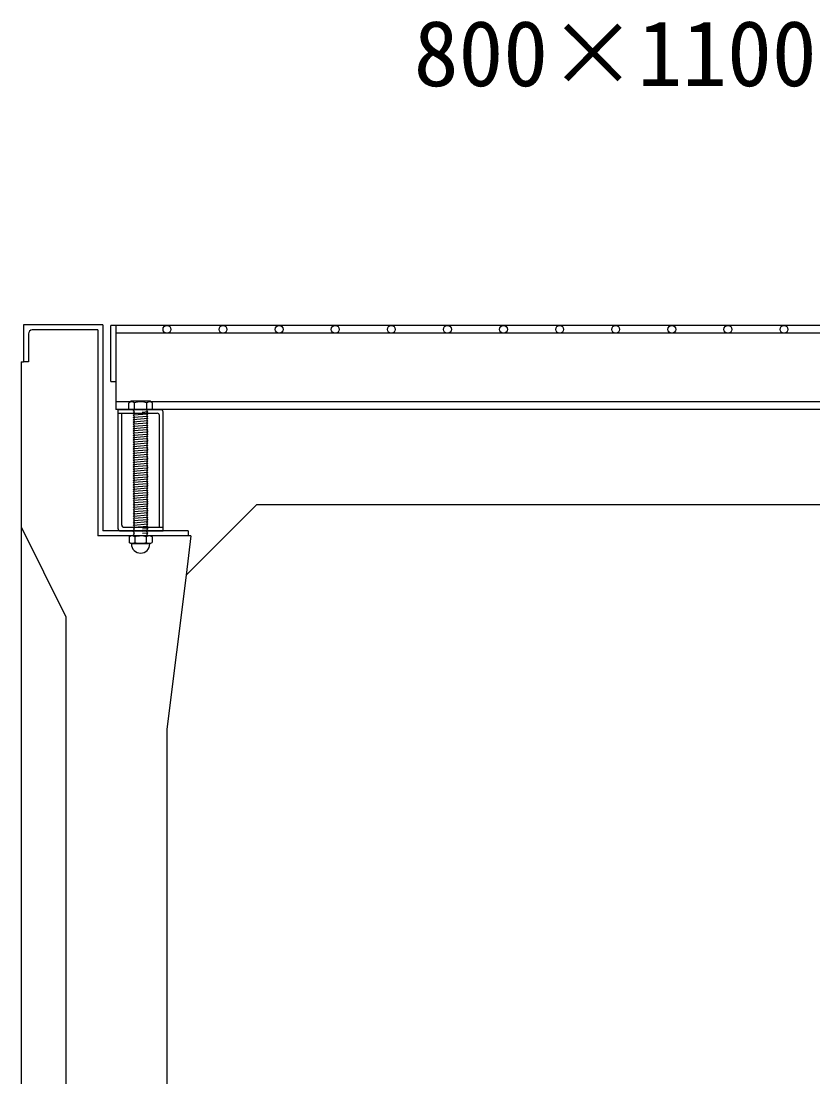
# Model space of a CAD drawing. Units: millimetres, scale not verified. Extents: x -16800 to 16800, y -5940 to 5940.
# Drawn here: x -6530 to -5824, y -1400 to -459 of the extents above; entities that cross this region are included whole.
import ezdxf
from ezdxf.enums import TextEntityAlignment as Align

# ---------------------------------------------------------------- set-up
doc = ezdxf.new("R2010")
doc.units = ezdxf.units.MM
doc.header["$LTSCALE"] = 20
doc.linetypes.add('DOTTED', pattern=[1.75, 0.25, -1.5])
for name, color, linetype, lineweight in [('0-2_HATCH', 6, 'Continuous', 25), ('0-5_OUTLINE', 3, 'Continuous', 25), ('0-6_TXT', 7, 'Continuous', 25)]:
    doc.layers.add(name, color=color, linetype=linetype, lineweight=lineweight)
doc.styles.add('ＭＳ ゴシック', font='')
doc.styles.get('ＭＳ ゴシック').set_extended_font_data('MS Gothic')

msp = doc.modelspace()

# ---------------------------------------------------------------- linework, layer by layer
at = {"layer": '0-2_HATCH'}
for p, q in [((-6457, -729.85), (-6457, -913.35)), ((-5550, -730.35), (-6450, -730.35)), ((-6450, -780.35), (-6450, -730.35)), ((-6445.5, -730.35), (-6445.5, -805.35)), ((-6523.5, -737.85), (-6523.5, -762.85)), ((-6461.5, -734.35), (-6520, -734.35)), ((-6461.5, -734.35), (-6461.5, -917.85)), ((-5554.5, -737.35), (-6445.5, -737.35)), ((-6523.5, -762.85), (-6528, -762.85)), ((-6450, -780.35), (-6445.5, -780.35)), ((-6432.68, -798.35), (-6445.5, -798.35)), ((-6432, -797.84), (-6434, -799.34)), ((-6433.67, -799.07), (-6432, -797.84)), ((-6415, -797.85), (-6432, -797.84)), ((-6413.33, -799.07), (-6415, -797.85)), ((-5585.68, -798.35), (-6414.32, -798.35)), ((-5554.5, -805.35), (-6445.5, -805.35)), ((-6443.5, -911.35), (-6443.5, -805.35)), ((-6443.5, -805.35), (-6405.5, -805.35)), ((-6443.5, -808.55), (-6408.7, -808.55)), ((-6440.3, -908.15), (-6440.3, -808.55)), ((-6434, -805.34), (-6434, -799.34)), ((-6413, -805.35), (-6434, -805.34)), ((-6430, -805.35), (-6417, -805.34)), ((-6430, -806.35), (-6429, -805.35)), ((-6429, -807.35), (-6430, -806.35)), ((-6430, -808.35), (-6429, -807.35)), ((-6429, -809.35), (-6430, -808.35)), ((-6429, -805.35), (-6429, -799.34)), ((-6418, -805.35), (-6418, -799.34)), ((-6418, -806.35), (-6417, -805.35)), ((-6417, -807.35), (-6418, -806.35)), ((-6413, -805.35), (-6413, -799.34)), ((-6403.5, -913.35), (-6403.5, -807.35)), ((-6430, -810.35), (-6429, -809.35)), ((-6417, -809.35), (-6430, -810.35)), ((-6429, -811.35), (-6430, -810.35)), ((-6430, -812.35), (-6429, -811.35)), ((-6417, -811.35), (-6430, -812.35)), ((-6429, -813.34), (-6430, -812.35)), ((-6430, -814.35), (-6429, -813.34)), ((-6417, -813.34), (-6430, -814.35)), ((-6429, -815.35), (-6430, -814.35)), ((-6430, -816.35), (-6429, -815.35)), ((-6417, -815.35), (-6430, -816.35)), ((-6429, -817.34), (-6430, -816.35)), ((-6417, -817.34), (-6430, -818.35)), ((-6430, -818.35), (-6429, -817.34)), ((-6418, -810.35), (-6417, -809.35)), ((-6417, -811.35), (-6418, -810.35)), ((-6418, -812.35), (-6417, -811.35)), ((-6417, -813.34), (-6418, -812.35)), ((-6418, -814.35), (-6417, -813.34)), ((-6417, -815.35), (-6418, -814.35)), ((-6418, -818.35), (-6417, -817.34)), ((-6406.7, -910.15), (-6406.7, -810.55)), ((-6417, -819.35), (-6430, -820.35)), ((-6429, -821.34), (-6430, -820.35)), ((-6430, -822.34), (-6429, -821.34)), ((-6417, -821.35), (-6430, -822.35)), ((-6429, -823.34), (-6430, -822.34)), ((-6417, -823.34), (-6430, -824.34)), ((-6430, -824.34), (-6429, -823.34)), ((-6429, -825.34), (-6430, -824.34)), ((-6417, -825.34), (-6430, -826.34)), ((-6430, -826.34), (-6429, -825.34)), ((-6429, -827.34), (-6430, -826.34)), ((-6417, -827.34), (-6430, -828.34)), ((-6430, -828.34), (-6429, -827.34)), ((-6417, -819.35), (-6418, -818.35)), ((-6418, -820.35), (-6417, -819.35)), ((-6417, -821.34), (-6418, -820.35)), ((-6418, -822.35), (-6417, -821.35)), ((-6418, -822.35), (-6417, -823.35)), ((-6418, -824.34), (-6417, -823.34)), ((-6418, -824.34), (-6417, -825.34)), ((-6418, -826.34), (-6417, -825.34)), ((-6418, -826.34), (-6417, -827.34)), ((-6418, -828.34), (-6417, -827.34)), ((-6429, -829.34), (-6430, -828.34)), ((-6417, -829.34), (-6430, -830.34)), ((-6430, -830.34), (-6429, -829.34)), ((-6429, -831.34), (-6430, -830.34)), ((-6417, -831.34), (-6430, -832.34)), ((-6430, -832.34), (-6429, -831.34)), ((-6429, -833.34), (-6430, -832.34)), ((-6417, -833.34), (-6430, -834.34)), ((-6430, -834.34), (-6429, -833.34)), ((-6429, -835.34), (-6430, -834.34)), ((-6417, -835.34), (-6430, -836.34)), ((-6430, -836.34), (-6429, -835.34)), ((-6429, -837.34), (-6430, -836.34)), ((-6418, -828.34), (-6417, -829.34)), ((-6418, -830.34), (-6417, -829.34)), ((-6418, -830.34), (-6417, -831.34)), ((-6418, -832.34), (-6417, -831.34)), ((-6418, -832.34), (-6417, -833.34)), ((-6418, -834.34), (-6417, -833.34)), ((-6418, -834.34), (-6417, -835.34)), ((-6418, -836.34), (-6417, -835.34)), ((-6418, -836.34), (-6417, -837.34)), ((-6417, -837.34), (-6430, -838.34)), ((-6430, -838.34), (-6429, -837.34)), ((-6429, -839.34), (-6430, -838.34)), ((-6417, -839.34), (-6430, -840.34)), ((-6430, -840.34), (-6429, -839.34)), ((-6429, -841.34), (-6430, -840.34)), ((-6417, -841.34), (-6430, -842.34)), ((-6430, -842.34), (-6429, -841.34)), ((-6429, -843.34), (-6430, -842.34)), ((-6417, -843.34), (-6430, -844.34)), ((-6430, -844.34), (-6429, -843.34)), ((-6429, -845.34), (-6430, -844.34)), ((-6417, -845.34), (-6430, -846.34)), ((-6430, -846.34), (-6429, -845.34)), ((-6418, -838.34), (-6417, -837.34)), ((-6418, -838.34), (-6417, -839.34)), ((-6418, -840.34), (-6417, -839.34)), ((-6418, -840.34), (-6417, -841.34)), ((-6418, -842.34), (-6417, -841.34)), ((-6418, -842.34), (-6417, -843.34)), ((-6418, -844.34), (-6417, -843.34)), ((-6418, -844.34), (-6417, -845.35)), ((-6418, -846.34), (-6417, -845.34)), ((-6429, -847.34), (-6430, -846.34)), ((-6417, -847.34), (-6430, -848.34)), ((-6430, -848.34), (-6429, -847.34)), ((-6429, -849.34), (-6430, -848.34)), ((-6417, -849.35), (-6430, -850.35)), ((-6430, -850.35), (-6429, -849.35)), ((-6429, -851.35), (-6430, -850.35)), ((-6416.99, -851.35), (-6429.99, -852.35)), ((-6429.99, -852.35), (-6428.99, -851.35)), ((-6428.99, -853.35), (-6429.99, -852.35)), ((-6416.99, -853.35), (-6429.99, -854.35)), ((-6429.99, -854.35), (-6428.99, -853.35)), ((-6428.99, -855.35), (-6429.99, -854.35)), ((-6416.99, -855.35), (-6429.99, -856.35)), ((-6429.99, -856.35), (-6428.99, -855.35)), ((-6418, -846.34), (-6417, -847.34)), ((-6418, -848.34), (-6417, -847.34)), ((-6418, -848.34), (-6417, -849.35)), ((-6418, -850.35), (-6417, -849.35)), ((-6418, -850.35), (-6416.99, -851.35)), ((-6417.99, -852.35), (-6416.99, -851.35)), ((-6417.99, -852.35), (-6416.99, -853.35)), ((-6417.99, -854.35), (-6416.99, -853.35)), ((-6417.99, -854.35), (-6416.99, -855.35)), ((-6417.99, -856.35), (-6416.99, -855.35)), ((-6428.99, -857.35), (-6429.99, -856.35)), ((-6416.99, -857.35), (-6429.99, -858.35)), ((-6429.99, -858.35), (-6428.99, -857.35)), ((-6428.99, -859.35), (-6429.99, -858.35)), ((-6416.98, -859.36), (-6429.99, -860.36)), ((-6429.99, -860.36), (-6428.99, -859.36)), ((-6428.99, -861.36), (-6429.99, -860.36)), ((-6416.99, -863.35), (-6429.99, -864.35)), ((-6429.99, -864.35), (-6428.99, -863.35)), ((-6428.99, -865.35), (-6429.99, -864.35)), ((-6416.98, -861.36), (-6429.98, -862.36)), ((-6429.98, -862.36), (-6428.98, -861.36)), ((-6428.98, -863.36), (-6429.98, -862.36)), ((-6417.99, -856.35), (-6416.99, -857.35)), ((-6417.99, -858.35), (-6416.99, -857.35)), ((-6417.99, -858.35), (-6416.98, -859.36)), ((-6417.99, -864.35), (-6416.99, -863.35)), ((-6417.99, -864.35), (-6416.99, -865.35)), ((-6417.98, -860.36), (-6416.98, -859.36)), ((-6417.98, -860.36), (-6416.98, -861.36)), ((-6417.98, -862.36), (-6416.98, -861.36)), ((-6417.98, -862.36), (-6416.98, -863.36)), ((-6416.99, -865.35), (-6429.99, -866.35)), ((-6429.99, -866.35), (-6428.99, -865.35)), ((-6428.99, -867.35), (-6429.99, -866.35)), ((-6416.99, -867.35), (-6429.99, -868.35)), ((-6429.99, -868.35), (-6428.99, -867.35)), ((-6428.99, -869.35), (-6429.99, -868.35)), ((-6416.98, -869.35), (-6429.98, -870.35)), ((-6429.98, -870.35), (-6428.98, -869.35)), ((-6428.98, -871.35), (-6429.98, -870.35)), ((-6416.98, -871.36), (-6429.98, -872.36)), ((-6429.98, -872.36), (-6428.98, -871.36)), ((-6428.98, -873.36), (-6429.98, -872.36)), ((-6416.98, -873.36), (-6429.98, -874.36)), ((-6429.98, -874.36), (-6428.98, -873.36)), ((-6428.98, -875.36), (-6429.98, -874.36)), ((-6417.99, -866.35), (-6416.99, -865.35)), ((-6417.99, -866.35), (-6416.99, -867.35)), ((-6417.99, -868.35), (-6416.99, -867.35)), ((-6417.99, -868.35), (-6416.98, -869.36)), ((-6417.98, -870.36), (-6416.98, -869.36)), ((-6417.98, -870.36), (-6416.98, -871.36)), ((-6417.98, -872.36), (-6416.98, -871.36)), ((-6417.98, -872.36), (-6416.98, -873.36)), ((-6417.98, -874.36), (-6416.98, -873.36)), ((-6417.98, -874.36), (-6416.98, -875.36)), ((-6416.98, -875.36), (-6429.98, -876.36)), ((-6429.98, -876.36), (-6428.98, -875.36)), ((-6428.98, -877.36), (-6429.98, -876.36)), ((-6416.97, -877.36), (-6429.97, -878.36)), ((-6429.97, -878.36), (-6428.97, -877.36)), ((-6428.97, -879.36), (-6429.97, -878.36)), ((-6429.97, -880.36), (-6428.97, -879.36)), ((-6416.97, -879.37), (-6429.97, -880.37)), ((-6428.97, -881.36), (-6429.97, -880.37)), ((-6416.97, -881.37), (-6429.97, -882.37)), ((-6429.97, -882.37), (-6428.97, -881.37)), ((-6428.97, -883.37), (-6429.97, -882.37)), ((-6416.97, -883.37), (-6429.97, -884.37)), ((-6429.97, -884.37), (-6428.97, -883.37)), ((-6417.98, -876.36), (-6416.98, -875.36)), ((-6417.98, -876.36), (-6416.97, -877.36)), ((-6417.97, -878.36), (-6416.97, -877.36)), ((-6417.97, -878.36), (-6416.97, -879.37)), ((-6417.97, -880.37), (-6416.97, -879.37)), ((-6417.97, -880.37), (-6416.97, -881.37)), ((-6417.97, -882.37), (-6416.97, -881.37)), ((-6417.97, -882.37), (-6416.97, -883.37)), ((-6417.97, -884.37), (-6416.97, -883.37)), ((-6428.97, -885.37), (-6429.97, -884.37)), ((-6416.96, -885.37), (-6429.96, -886.37)), ((-6429.96, -886.37), (-6428.96, -885.37)), ((-6428.96, -887.37), (-6429.96, -886.37)), ((-6416.96, -887.37), (-6429.96, -888.37)), ((-6429.96, -888.37), (-6428.96, -887.37)), ((-6428.96, -889.37), (-6429.96, -888.37)), ((-6429.96, -890.37), (-6428.96, -889.37)), ((-6416.96, -889.38), (-6429.96, -890.38)), ((-6428.96, -891.37), (-6429.96, -890.38)), ((-6416.96, -891.38), (-6429.96, -892.38)), ((-6429.96, -892.38), (-6428.96, -891.38)), ((-6428.96, -893.38), (-6429.96, -892.38)), ((-6417.97, -884.37), (-6416.96, -885.37)), ((-6417.96, -886.37), (-6416.96, -885.37)), ((-6417.96, -886.37), (-6416.96, -887.37)), ((-6417.96, -888.37), (-6416.96, -887.37)), ((-6417.96, -888.37), (-6416.96, -889.38)), ((-6417.96, -890.38), (-6416.96, -889.38)), ((-6417.96, -890.38), (-6416.96, -891.38)), ((-6417.96, -892.38), (-6416.96, -891.38)), ((-6417.96, -892.38), (-6416.95, -893.38)), ((-6416.95, -893.38), (-6429.96, -894.38)), ((-6429.96, -894.38), (-6428.96, -893.38)), ((-6428.96, -895.38), (-6429.96, -894.38)), ((-6416.95, -895.38), (-6429.95, -896.38)), ((-6429.95, -896.38), (-6428.95, -895.38)), ((-6428.95, -897.38), (-6429.95, -896.38)), ((-6416.95, -897.38), (-6429.95, -898.38)), ((-6429.95, -898.38), (-6428.95, -897.38)), ((-6428.95, -899.38), (-6429.95, -898.38)), ((-6416.95, -899.39), (-6429.95, -900.39)), ((-6429.95, -900.39), (-6428.95, -899.39)), ((-6428.95, -901.39), (-6429.95, -900.39)), ((-6416.95, -901.39), (-6429.95, -902.39)), ((-6429.95, -902.39), (-6428.95, -901.39)), ((-6428.95, -903.39), (-6429.95, -902.39)), ((-6417.96, -894.38), (-6416.95, -893.38)), ((-6417.95, -894.38), (-6416.95, -895.38)), ((-6417.95, -896.38), (-6416.95, -895.38)), ((-6417.95, -896.38), (-6416.95, -897.38)), ((-6417.95, -898.38), (-6416.95, -897.38)), ((-6417.95, -898.38), (-6416.95, -899.39)), ((-6417.95, -900.39), (-6416.95, -899.39)), ((-6417.95, -900.39), (-6416.95, -901.39)), ((-6417.95, -902.39), (-6416.95, -901.39)), ((-6417.94, -902.39), (-6416.94, -903.39)), ((-6438.3, -910.15), (-6403.5, -910.15)), ((-6416.94, -903.39), (-6429.94, -904.39)), ((-6429.94, -904.39), (-6428.94, -903.39)), ((-6428.94, -905.39), (-6429.94, -904.39)), ((-6416.94, -905.39), (-6429.94, -906.39)), ((-6429.94, -906.39), (-6428.94, -905.39)), ((-6428.94, -907.39), (-6429.94, -906.39)), ((-6416.94, -907.39), (-6429.94, -908.39)), ((-6429.94, -908.39), (-6428.94, -907.39)), ((-6428.94, -909.39), (-6429.94, -908.39)), ((-6416.94, -909.4), (-6429.94, -910.4)), ((-6429.94, -910.4), (-6428.94, -909.4)), ((-6428.94, -911.4), (-6429.94, -910.4)), ((-6429.93, -912.4), (-6428.93, -911.4)), ((-6417.94, -904.39), (-6416.94, -903.39)), ((-6417.94, -904.39), (-6416.94, -905.39)), ((-6417.94, -906.39), (-6416.94, -905.39)), ((-6417.94, -906.39), (-6416.94, -907.39)), ((-6417.94, -908.39), (-6416.94, -907.39)), ((-6417.94, -908.39), (-6416.94, -909.4)), ((-6417.94, -910.4), (-6416.94, -909.4)), ((-6417.94, -910.4), (-6416.93, -911.4)), ((-6417.93, -912.4), (-6416.93, -911.4)), ((-6378.63, -917.85), (-6461.5, -917.85)), ((-6381, -913.35), (-6457, -913.35)), ((-6441.5, -913.35), (-6403.5, -913.35)), ((-6432.84, -917.85), (-6433.71, -918.49)), ((-6433.71, -918.49), (-6433.71, -923.68)), ((-6414.16, -917.84), (-6432.84, -917.85)), ((-6428.93, -913.4), (-6429.93, -912.4)), ((-6429.93, -914.4), (-6428.93, -913.4)), ((-6428.93, -915.4), (-6429.93, -914.4)), ((-6429.93, -916.4), (-6428.93, -915.4)), ((-6428.93, -917.4), (-6429.93, -916.4)), ((-6429.37, -917.85), (-6428.93, -917.4)), ((-6428.6, -918.49), (-6428.6, -923.68)), ((-6418.4, -918.49), (-6418.4, -923.68)), ((-6417.93, -912.4), (-6416.93, -913.4)), ((-6417.93, -914.4), (-6416.93, -913.4)), ((-6417.93, -914.4), (-6416.93, -915.4)), ((-6417.93, -916.4), (-6416.93, -915.4)), ((-6417.93, -916.4), (-6416.93, -917.4)), ((-6417.37, -917.85), (-6416.93, -917.4)), ((-6414.16, -917.84), (-6413.29, -918.49)), ((-6413.29, -918.49), (-6413.29, -923.68)), ((-6378.63, -917.85), (-6382.86, -952.7)), ((-6381, -913.35), (-6381, -917.85)), ((-6432.01, -924.65), (-6433.71, -923.68)), ((-6432.01, -924.97), (-6432.01, -924.65)), ((-6414.99, -924.65), (-6432.01, -924.65)), ((-6414.99, -924.97), (-6432.01, -924.97)), ((-6414.99, -924.65), (-6413.29, -923.68)), ((-6414.99, -924.97), (-6414.99, -924.65))]:
    msp.add_line(p, q, dxfattribs=at)
at = {"layer": '0-2_HATCH', "linetype": 'DOTTED'}
for p, q in [((-6417, -805.35), (-6430, -806.35)), ((-6417, -807.35), (-6430, -808.35)), ((-6416.93, -911.4), (-6429.93, -912.4)), ((-6416.93, -913.4), (-6429.93, -914.4)), ((-6416.93, -915.4), (-6429.93, -916.4)), ((-6429.37, -917.85), (-6417.37, -917.85)), ((-6416.93, -917.4), (-6422.66, -917.85))]:
    msp.add_line(p, q, dxfattribs=at)
at = {"layer": '0-2_HATCH'}
for points in [[(-6417, -809.35), (-6418, -808.35), (-6417, -807.35)], [(-6417, -817.34), (-6418, -816.34), (-6417, -815.35)], [(-6430, -820.35), (-6429, -819.35), (-6430, -818.35)]]:
    msp.add_lwpolyline(points, dxfattribs=at)
for centre in [(-6400, -733.85), (-6350, -733.85), (-6300, -733.85), (-6250, -733.85), (-6200, -733.85), (-6150, -733.85), (-6100, -733.85), (-6050, -733.85), (-6000, -733.85), (-5950, -733.85), (-5900, -733.85), (-5850, -733.85)]:
    msp.add_circle(centre, 3.5, dxfattribs=at)
for centre, radius, start, end in [((-6520, -737.85), 3.5, 90, 180), ((-6431.5, -801.97), 3.62, 46.39563, 133.60437), ((-6423.5, -813.97), 15.62, 69.39075, 110.60925), ((-6415.5, -801.97), 3.62, 46.39563, 133.60437), ((-6408.7, -810.55), 2, 0, 90), ((-6405.5, -807.35), 2, 0, 90), ((-6441.5, -911.35), 2, 180, 270), ((-6438.3, -908.15), 2, 180, 270), ((-6431.15, -923.19), 5.35, 61.49832, 118.50684), ((-6423.5, -938.26), 20.42, 75.52621, 104.47362), ((-6415.85, -923.19), 5.35, 61.49231, 118.50169), ((-6431.15, -918.98), 5.35, 241.49843, 298.50089), ((-6423.5, -924.97), 8.19, 180, 359.99995), ((-6423.5, -903.91), 20.42, 255.52638, 284.47374), ((-6415.85, -918.98), 5.35, 241.49989, 298.5)]:
    msp.add_arc(centre, radius, start, end, dxfattribs=at)
at = {"layer": '0-5_OUTLINE'}
for p, q in [((-6530, -762.85), (-6528, -762.85)), ((-6530, -762.85), (-6530, -2039.85)), ((-6382.86, -952.7), (-6320, -889.85)), ((-6320, -889.85), (-5680, -889.85)), ((-6530, -909.85), (-6490, -989.85)), ((-6382.86, -952.7), (-6400, -1089.85)), ((-6490, -989.85), (-6490, -2039.85)), ((-6400, -1089.85), (-6400, -2039.85))]:
    msp.add_line(p, q, dxfattribs=at)
msp.add_lwpolyline([(-6457, -729.85), (-6528, -729.85), (-6528, -762.85)], dxfattribs=at)

# ---------------------------------------------------------------- texts
at = {"layer": '0-6_TXT', "style": 'ＭＳ ゴシック'}
msp.add_text('800×1100', height=58.65, dxfattribs=at).set_placement((-6180, -534.84), align=Align.BOTTOM_LEFT)

doc.saveas('drawing.dxf')
